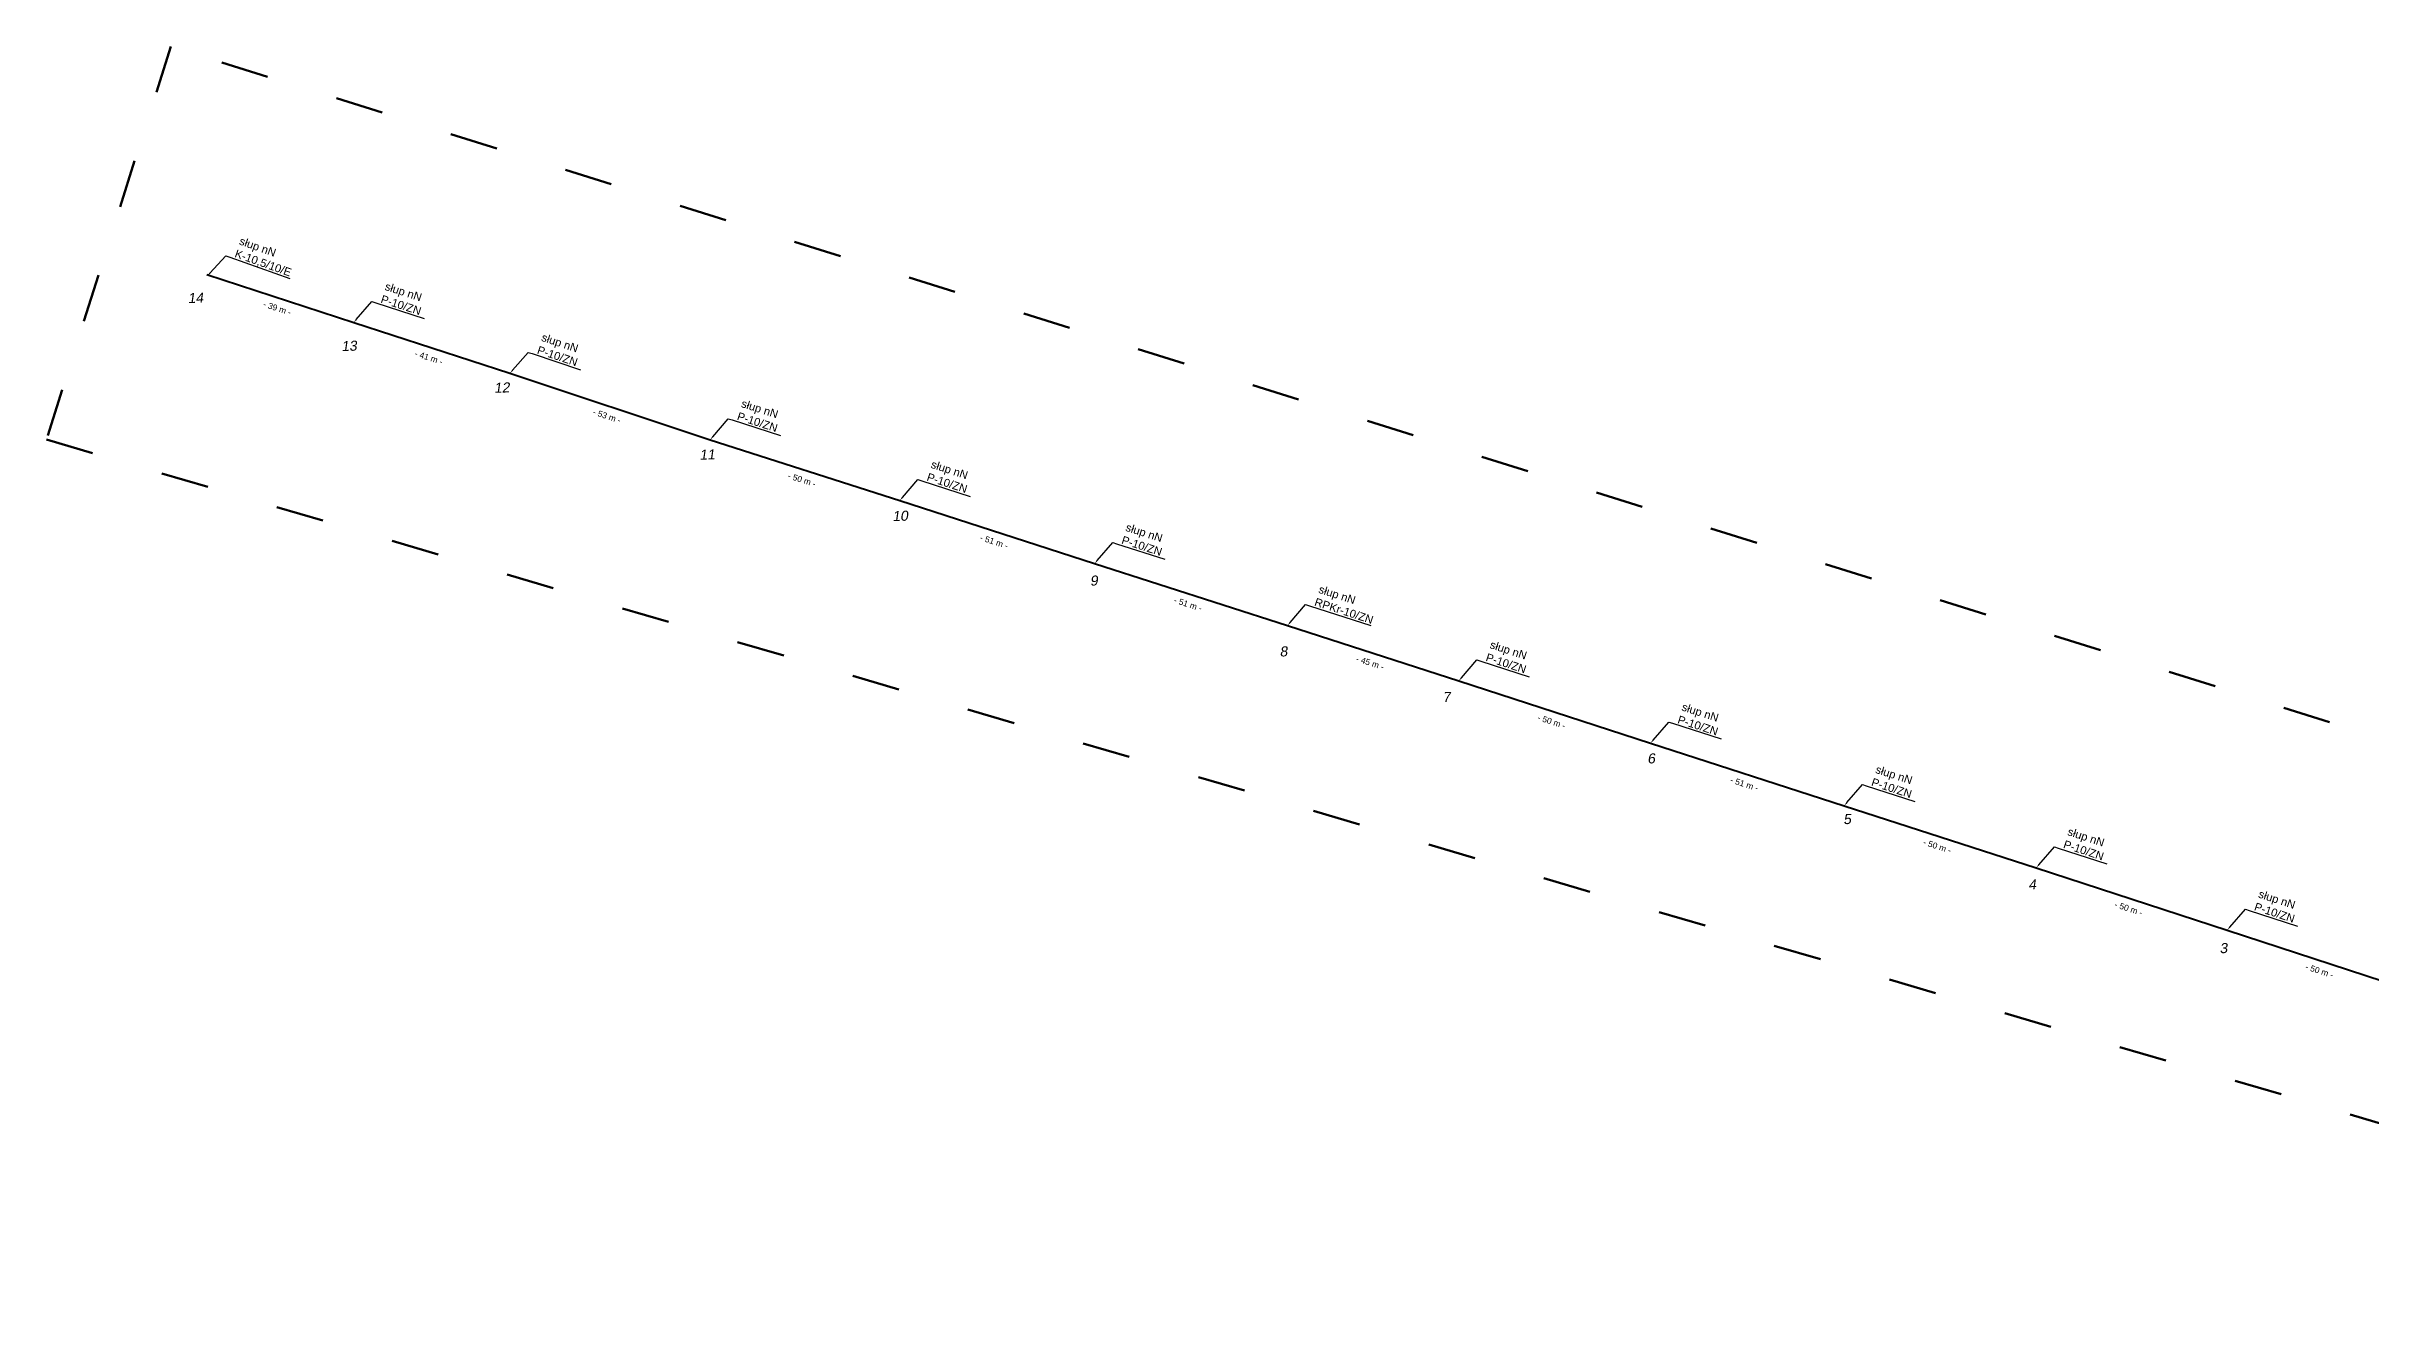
# Model space of a CAD drawing. Header units: metres. Extents: x 7540933 to 7542866, y 5787373 to 5789259.
# Drawn here: x 7541049 to 7541630, y 5787373 to 5787691 of the extents above; entities that cross this region are included whole.
import ezdxf
from ezdxf import colors
from ezdxf.entities.mleader import LeaderData, LeaderLine
from ezdxf.math import Vec2, Vec3

# ---------------------------------------------------------------- set-up
doc = ezdxf.new("R2010")
doc.units = ezdxf.units.M
doc.header["$MEASUREMENT"] = 0
doc.linetypes.add('ACAD_ISO03W100', pattern=[30, 12, -18])
for name, color, linetype, lineweight in [('!TELE', 30, 'Continuous', 40), ('!trafo', 6, 'ACAD_ISO03W100', 50), ('_numery slupow etap 4 cz. 2', 7, 'Continuous', 40)]:
    doc.layers.add(name, color=color, linetype=linetype, lineweight=lineweight)
doc.layers.add('!wymiary', color=7, linetype='Continuous')
doc.layers.add('_MM opisy', color=7, linetype='Continuous')
doc.styles.get("Standard").update_dxf_attribs({"font": 'arial.ttf'})
doc.dimstyles.new('opis linie', dxfattribs={"dimtxt": 1.5, "dimasz": 0.18, "dimexe": 0.18, "dimexo": 0.0625, "dimgap": 2.5, "dimtad": 4, "dimdec": 0, "dimzin": 0, "dimdsep": 46, "dimtxsty": 'Standard', "dimcen": 0.09, "dimse1": 1, "dimse2": 1, "dimsd1": 1, "dimsd2": 1, "dimclrt": 256, "dimadec": 0, "dimazin": 0, "dimtfac": 1, "dimtdec": 0, "dimtofl": 0, "dimtmove": 0, "dimatfit": 3, "dimfxl": 1, "dimtfill": 1, "dimtolj": 1, "dimtzin": 0, "dimarcsym": 0})

# ---------------------------------------------------------------- blocks, each defined once
blk = doc.blocks.new('*D281')
at = {"layer": '!wymiary', "insert": (7541616.86, 5787460.4), "char_height": 1.5, "attachment_point": 5, "rotation": 341.93483, "bg_fill": 3, "box_fill_scale": 1.25, "bg_fill_color": 257, "bg_fill_transparency": 0}
blk.add_mtext('\\A1;- 50 m -', dxfattribs=at)
blk = doc.blocks.new('*D282')
at = {"layer": '!wymiary', "insert": (7541569.17, 5787475.97), "char_height": 1.5, "attachment_point": 5, "rotation": 341.89887, "bg_fill": 3, "box_fill_scale": 1.25, "bg_fill_color": 257, "bg_fill_transparency": 0}
blk.add_mtext('\\A1;- 50 m -', dxfattribs=at)
blk = doc.blocks.new('*D283')
at = {"layer": '!wymiary', "insert": (7541521.33, 5787491.53), "char_height": 1.5, "attachment_point": 5, "rotation": 342.07281, "bg_fill": 3, "box_fill_scale": 1.25, "bg_fill_color": 257, "bg_fill_transparency": 0}
blk.add_mtext('\\A1;- 50 m -', dxfattribs=at)
blk = doc.blocks.new('*D284')
at = {"layer": '!wymiary', "insert": (7541473.13, 5787507.1), "char_height": 1.5, "attachment_point": 5, "rotation": 342.11556, "bg_fill": 3, "box_fill_scale": 1.25, "bg_fill_color": 257, "bg_fill_transparency": 0}
blk.add_mtext('\\A1;- 51 m -', dxfattribs=at)
blk = doc.blocks.new('*D285')
at = {"layer": '!wymiary', "insert": (7541424.94, 5787522.7), "char_height": 1.5, "attachment_point": 5, "rotation": 342.01905, "bg_fill": 3, "box_fill_scale": 1.25, "bg_fill_color": 257, "bg_fill_transparency": 0}
blk.add_mtext('\\A1;- 50 m -', dxfattribs=at)
blk = doc.blocks.new('*D286')
at = {"layer": '!wymiary', "insert": (7541379.57, 5787537.4), "char_height": 1.5, "attachment_point": 5, "rotation": 342.091, "bg_fill": 3, "box_fill_scale": 1.25, "bg_fill_color": 257, "bg_fill_transparency": 0}
blk.add_mtext('\\A1;- 45 m -', dxfattribs=at)
blk = doc.blocks.new('*D287')
at = {"layer": '!wymiary', "insert": (7541334.06, 5787552.05), "char_height": 1.5, "attachment_point": 5, "rotation": 342.19084, "bg_fill": 3, "box_fill_scale": 1.25, "bg_fill_color": 257, "bg_fill_transparency": 0}
blk.add_mtext('\\A1;- 51 m -', dxfattribs=at)
blk = doc.blocks.new('*D288')
at = {"layer": '!wymiary', "insert": (7541285.61, 5787567.68), "char_height": 1.5, "attachment_point": 5, "rotation": 342.06892, "bg_fill": 3, "box_fill_scale": 1.25, "bg_fill_color": 257, "bg_fill_transparency": 0}
blk.add_mtext('\\A1;- 51 m -', dxfattribs=at)
blk = doc.blocks.new('*D289')
at = {"layer": '!wymiary', "insert": (7541237.57, 5787583.15), "char_height": 1.5, "attachment_point": 5, "rotation": 342.23125, "bg_fill": 3, "box_fill_scale": 1.25, "bg_fill_color": 257, "bg_fill_transparency": 0}
blk.add_mtext('\\A1;- 50 m -', dxfattribs=at)
blk = doc.blocks.new('*D290')
at = {"layer": '!wymiary', "insert": (7541188.83, 5787599.06), "char_height": 1.5, "attachment_point": 5, "rotation": 341.61454, "bg_fill": 3, "box_fill_scale": 1.25, "bg_fill_color": 257, "bg_fill_transparency": 0}
blk.add_mtext('\\A1;- 53 m -', dxfattribs=at)
blk = doc.blocks.new('*D291')
at = {"layer": '!wymiary', "insert": (7541144.31, 5787613.72), "char_height": 1.5, "attachment_point": 5, "rotation": 342.02358, "bg_fill": 3, "box_fill_scale": 1.25, "bg_fill_color": 257, "bg_fill_transparency": 0}
blk.add_mtext('\\A1;- 41 m -', dxfattribs=at)
blk = doc.blocks.new('*D292')
at = {"layer": '!wymiary', "insert": (7541106.43, 5787626.03), "char_height": 1.5, "attachment_point": 5, "rotation": 341.92505, "bg_fill": 3, "box_fill_scale": 1.25, "bg_fill_color": 257, "bg_fill_transparency": 0}
blk.add_mtext('\\A1;- 39 m -', dxfattribs=at)

msp = doc.modelspace()

# ---------------------------------------------------------------- linework, layer by layer
at = {"layer": '!TELE', "elevation": 175.02}
msp.add_lwpolyline([(7541088.86, 5787634.42), (7541125.55, 5787622.44), (7541164.61, 5787609.77), (7541214.64, 5787593.14), (7541262.04, 5787577.95), (7541310.72, 5787562.19), (7541358.94, 5787546.71), (7541401.75, 5787532.87), (7541449.69, 5787517.31), (7541498.11, 5787501.68), (7541546.09, 5787486.17), (7541593.81, 5787470.57), (7541641.46, 5787455.02), (7541688.85, 5787439.95), (7541729.19, 5787427.09), (7541766.81, 5787415.08), (7541820.25, 5787430.69)], dxfattribs=at)

# ---------------------------------------------------------------- next in the draw order: leaders
at = {"layer": '_MM opisy'}
ml = msp.add_multileader_mtext('Standard', dxfattribs=at)
ml.set_content('\\pxql;słup nN\\PK-10,5/10/E', color=256)
ml.set_leader_properties()
ml.build(insert=Vec2(0, 0))
ml.multileader.update_dxf_attribs({"has_text_frame": 1, "text_left_attachment_type": 5, "text_right_attachment_type": 5, "dogleg_length": 1, "arrow_head_size": 1})
ctx = ml.context
ctx.base_point, ctx.char_height, ctx.arrow_head_size, ctx.landing_gap_size, ctx.plane_origin, ctx.plane_x_axis, ctx.plane_y_axis = Vec3(7541094.56, 5787638.82), 2, 1, 1, Vec3(7541090.06, 5787632.11), Vec3(0.942064, -0.335432), Vec3(0.335432, 0.942064)
ctx.left_attachment, ctx.right_attachment = 5, 5
notes = []
notes.append((ctx, [(0, (1, 1, 0), (7541093.62, 5787639.15), (0.942064, -0.335432), 1, [(0, [(7541088.92, 5787634.02), (7541093.62, 5787639.15)], 0, [])])]))
ctx.mtext.insert, ctx.mtext.text_direction, ctx.mtext.rotation, ctx.mtext.flow_direction = Vec3(7541097.44, 5787643.91), Vec3(0.942064, -0.335432), 5.941122, 5
ctx.mtext.has_bg_fill, ctx.mtext.bg_color, ctx.mtext.bg_scale_factor, ctx.mtext.bg_transparency, ctx.mtext.use_window_bg_color = 1, -1023410175, 1, 0, 1
ml = msp.add_multileader_mtext('Standard', dxfattribs=at)
ml.set_content('\\pxql;słup nN\\PP-10/ZN', color=256)
ml.set_leader_properties()
ml.build(insert=Vec2(0, 0))
ml.multileader.update_dxf_attribs({"has_text_frame": 1, "text_left_attachment_type": 5, "text_right_attachment_type": 5, "dogleg_length": 1, "arrow_head_size": 1})
ctx = ml.context
ctx.base_point, ctx.char_height, ctx.arrow_head_size, ctx.landing_gap_size, ctx.plane_origin, ctx.plane_x_axis, ctx.plane_y_axis = Vec3(7541131.06, 5787627.39), 2, 1, 1, Vec3(7541126.75, 5787620.56), Vec3(0.951184, -0.308626), Vec3(0.308626, 0.951184)
ctx.left_attachment, ctx.right_attachment = 5, 5
notes.append((ctx, [(0, (1, 1, 0), (7541130.11, 5787627.7), (0.951184, -0.308626), 1, [(0, [(7541125.55, 5787622.44), (7541130.11, 5787627.7)], 0, [])])]))
ctx.mtext.insert, ctx.mtext.text_direction, ctx.mtext.rotation, ctx.mtext.flow_direction = Vec3(7541133.79, 5787632.56), Vec3(0.951184, -0.308626), 5.969438, 5
ctx.mtext.has_bg_fill, ctx.mtext.bg_color, ctx.mtext.bg_scale_factor, ctx.mtext.bg_transparency, ctx.mtext.use_window_bg_color = 1, -1023410175, 1, 0, 1
ml = msp.add_multileader_mtext('Standard', dxfattribs=at)
ml.set_content('\\pxql;słup nN\\PP-10/ZN', color=256)
ml.set_leader_properties()
ml.build(insert=Vec2(0, 0))
ml.multileader.update_dxf_attribs({"has_text_frame": 1, "text_left_attachment_type": 5, "text_right_attachment_type": 5, "dogleg_length": 1, "arrow_head_size": 1})
ctx = ml.context
ctx.base_point, ctx.char_height, ctx.arrow_head_size, ctx.landing_gap_size, ctx.plane_origin, ctx.plane_x_axis, ctx.plane_y_axis = Vec3(7541170.15, 5787614.68), 2, 1, 1, Vec3(7541165.79, 5787607.88), Vec3(0.948956, -0.315408), Vec3(0.315408, 0.948956)
ctx.left_attachment, ctx.right_attachment = 5, 5
notes.append((ctx, [(0, (1, 1, 0), (7541169.2, 5787614.99), (0.948956, -0.315408), 1, [(0, [(7541164.61, 5787609.77), (7541169.2, 5787614.99)], 0, [])])]))
ctx.mtext.insert, ctx.mtext.text_direction, ctx.mtext.rotation, ctx.mtext.flow_direction = Vec3(7541172.92, 5787619.83), Vec3(0.948956, -0.315408), 5.962298, 5
ctx.mtext.has_bg_fill, ctx.mtext.bg_color, ctx.mtext.bg_scale_factor, ctx.mtext.bg_transparency, ctx.mtext.use_window_bg_color = 1, -1023410175, 1, 0, 1
ml = msp.add_multileader_mtext('Standard', dxfattribs=at)
ml.set_content('\\pxql;słup nN\\PP-10/ZN', color=256)
ml.set_leader_properties()
ml.build(insert=Vec2(0, 0))
ml.multileader.update_dxf_attribs({"has_text_frame": 1, "text_left_attachment_type": 5, "text_right_attachment_type": 5, "dogleg_length": 1, "arrow_head_size": 1})
ctx = ml.context
ctx.base_point, ctx.char_height, ctx.arrow_head_size, ctx.landing_gap_size, ctx.plane_origin, ctx.plane_x_axis, ctx.plane_y_axis = Vec3(7541220.13, 5787598.11), 2, 1, 1, Vec3(7541215.84, 5787591.26), Vec3(0.952296, -0.305176), Vec3(0.305176, 0.952296)
ctx.left_attachment, ctx.right_attachment = 5, 5
notes.append((ctx, [(0, (1, 1, 0), (7541219.18, 5787598.41), (0.952296, -0.305176), 1, [(0, [(7541214.64, 5787593.14), (7541219.18, 5787598.41)], 0, [])])]))
ctx.mtext.insert, ctx.mtext.text_direction, ctx.mtext.rotation, ctx.mtext.flow_direction = Vec3(7541222.84, 5787603.29), Vec3(0.952296, -0.305176), 5.973062, 5
ctx.mtext.has_bg_fill, ctx.mtext.bg_color, ctx.mtext.bg_scale_factor, ctx.mtext.bg_transparency, ctx.mtext.use_window_bg_color = 1, -1023410175, 1, 0, 1
ml = msp.add_multileader_mtext('Standard', dxfattribs=at)
ml.set_content('\\pxql;słup nN\\PP-10/ZN', color=256)
ml.set_leader_properties()
ml.build(insert=Vec2(0, 0))
ml.multileader.update_dxf_attribs({"has_text_frame": 1, "text_left_attachment_type": 5, "text_right_attachment_type": 5, "dogleg_length": 1, "arrow_head_size": 1})
ctx = ml.context
ctx.base_point, ctx.char_height, ctx.arrow_head_size, ctx.landing_gap_size, ctx.plane_origin, ctx.plane_x_axis, ctx.plane_y_axis = Vec3(7541267.54, 5787582.9), 2, 1, 1, Vec3(7541263.23, 5787576.07), Vec3(0.951428, -0.307873), Vec3(0.307873, 0.951428)
ctx.left_attachment, ctx.right_attachment = 5, 5
notes.append((ctx, [(0, (1, 1, 0), (7541266.59, 5787583.21), (0.951428, -0.307873), 1, [(0, [(7541262.04, 5787577.95), (7541266.59, 5787583.21)], 0, [])])]))
ctx.mtext.insert, ctx.mtext.text_direction, ctx.mtext.rotation, ctx.mtext.flow_direction = Vec3(7541270.27, 5787588.08), Vec3(0.951428, -0.307873), 5.970229, 5
ctx.mtext.has_bg_fill, ctx.mtext.bg_color, ctx.mtext.bg_scale_factor, ctx.mtext.bg_transparency, ctx.mtext.use_window_bg_color = 1, -1023410175, 1, 0, 1
ml = msp.add_multileader_mtext('Standard', dxfattribs=at)
ml.set_content('\\pxql;słup nN\\PP-10/ZN', color=256)
ml.set_leader_properties()
ml.build(insert=Vec2(0, 0))
ml.multileader.update_dxf_attribs({"has_text_frame": 1, "text_left_attachment_type": 5, "text_right_attachment_type": 5, "dogleg_length": 1, "arrow_head_size": 1})
ctx = ml.context
ctx.base_point, ctx.char_height, ctx.arrow_head_size, ctx.landing_gap_size, ctx.plane_origin, ctx.plane_x_axis, ctx.plane_y_axis = Vec3(7541316.21, 5787567.16), 2, 1, 1, Vec3(7541311.92, 5787560.32), Vec3(0.952081, -0.305847), Vec3(0.305847, 0.952081)
ctx.left_attachment, ctx.right_attachment = 5, 5
notes.append((ctx, [(0, (1, 1, 0), (7541315.26, 5787567.46), (0.952081, -0.305847), 1, [(0, [(7541310.72, 5787562.19), (7541315.26, 5787567.46)], 0, [])])]))
ctx.mtext.insert, ctx.mtext.text_direction, ctx.mtext.rotation, ctx.mtext.flow_direction = Vec3(7541318.93, 5787572.34), Vec3(0.952081, -0.305847), 5.972357, 5
ctx.mtext.has_bg_fill, ctx.mtext.bg_color, ctx.mtext.bg_scale_factor, ctx.mtext.bg_transparency, ctx.mtext.use_window_bg_color = 1, -1023410175, 1, 0, 1
ml = msp.add_multileader_mtext('Standard', dxfattribs=at)
ml.set_content('\\pxql;słup nN\\PRPKr-10/ZN', color=256)
ml.set_leader_properties()
ml.build(insert=Vec2(0, 0))
ml.multileader.update_dxf_attribs({"has_text_frame": 1, "text_left_attachment_type": 5, "text_right_attachment_type": 5, "dogleg_length": 1, "arrow_head_size": 1})
ctx = ml.context
ctx.base_point, ctx.char_height, ctx.arrow_head_size, ctx.landing_gap_size, ctx.plane_origin, ctx.plane_x_axis, ctx.plane_y_axis = Vec3(7541364.44, 5787551.66), 2, 1, 1, Vec3(7541360.13, 5787544.83), Vec3(0.951546, -0.307506), Vec3(0.307506, 0.951546)
ctx.left_attachment, ctx.right_attachment = 5, 5
notes.append((ctx, [(0, (1, 1, 0), (7541363.48, 5787551.97), (0.951546, -0.307506), 1, [(0, [(7541358.94, 5787546.71), (7541363.48, 5787551.97)], 0, [])])]))
ctx.mtext.insert, ctx.mtext.text_direction, ctx.mtext.rotation, ctx.mtext.flow_direction = Vec3(7541367.16, 5787556.84), Vec3(0.951546, -0.307506), 5.970614, 5
ctx.mtext.has_bg_fill, ctx.mtext.bg_color, ctx.mtext.bg_scale_factor, ctx.mtext.bg_transparency, ctx.mtext.use_window_bg_color = 1, -1023410175, 1, 0, 1
ml = msp.add_multileader_mtext('Standard', dxfattribs=at)
ml.set_content('\\pxql;słup nN\\PP-10/ZN', color=256)
ml.set_leader_properties()
ml.build(insert=Vec2(0, 0))
ml.multileader.update_dxf_attribs({"has_text_frame": 1, "text_left_attachment_type": 5, "text_right_attachment_type": 5, "dogleg_length": 1, "arrow_head_size": 1})
ctx = ml.context
ctx.base_point, ctx.char_height, ctx.arrow_head_size, ctx.landing_gap_size, ctx.plane_origin, ctx.plane_x_axis, ctx.plane_y_axis = Vec3(7541407.25, 5787537.82), 2, 1, 1, Vec3(7541402.94, 5787530.99), Vec3(0.951159, -0.308701), Vec3(0.308701, 0.951159)
ctx.left_attachment, ctx.right_attachment = 5, 5
notes.append((ctx, [(0, (1, 1, 0), (7541406.3, 5787538.13), (0.951159, -0.308701), 1, [(0, [(7541401.75, 5787532.87), (7541406.3, 5787538.13)], 0, [])])]))
ctx.mtext.insert, ctx.mtext.text_direction, ctx.mtext.rotation, ctx.mtext.flow_direction = Vec3(7541409.98, 5787543), Vec3(0.951159, -0.308701), 5.969359, 5
ctx.mtext.has_bg_fill, ctx.mtext.bg_color, ctx.mtext.bg_scale_factor, ctx.mtext.bg_transparency, ctx.mtext.use_window_bg_color = 1, -1023410175, 1, 0, 1
ml = msp.add_multileader_mtext('Standard', dxfattribs=at)
ml.set_content('\\pxql;słup nN\\PP-10/ZN', color=256)
ml.set_leader_properties()
ml.build(insert=Vec2(0, 0))
ml.multileader.update_dxf_attribs({"has_text_frame": 1, "text_left_attachment_type": 5, "text_right_attachment_type": 5, "dogleg_length": 1, "arrow_head_size": 1})
ctx = ml.context
ctx.base_point, ctx.char_height, ctx.arrow_head_size, ctx.landing_gap_size, ctx.plane_origin, ctx.plane_x_axis, ctx.plane_y_axis = Vec3(7541455.19, 5787522.27), 2, 1, 1, Vec3(7541450.89, 5787515.43), Vec3(0.951678, -0.307098), Vec3(0.307098, 0.951678)
ctx.left_attachment, ctx.right_attachment = 5, 5
notes.append((ctx, [(0, (1, 1, 0), (7541454.24, 5787522.58), (0.951678, -0.307098), 1, [(0, [(7541449.69, 5787517.31), (7541454.24, 5787522.58)], 0, [])])]))
ctx.mtext.insert, ctx.mtext.text_direction, ctx.mtext.rotation, ctx.mtext.flow_direction = Vec3(7541457.91, 5787527.45), Vec3(0.951678, -0.307098), 5.971043, 5
ctx.mtext.has_bg_fill, ctx.mtext.bg_color, ctx.mtext.bg_scale_factor, ctx.mtext.bg_transparency, ctx.mtext.use_window_bg_color = 1, -1023410175, 1, 0, 1
ml = msp.add_multileader_mtext('Standard', dxfattribs=at)
ml.set_content('\\pxql;słup nN\\PP-10/ZN', color=256)
ml.set_leader_properties()
ml.build(insert=Vec2(0, 0))
ml.multileader.update_dxf_attribs({"has_text_frame": 1, "text_left_attachment_type": 5, "text_right_attachment_type": 5, "dogleg_length": 1, "arrow_head_size": 1})
ctx = ml.context
ctx.base_point, ctx.char_height, ctx.arrow_head_size, ctx.landing_gap_size, ctx.plane_origin, ctx.plane_x_axis, ctx.plane_y_axis = Vec3(7541503.62, 5787506.64), 2, 1, 1, Vec3(7541499.31, 5787499.81), Vec3(0.951448, -0.307808), Vec3(0.307808, 0.951448)
ctx.left_attachment, ctx.right_attachment = 5, 5
notes.append((ctx, [(0, (1, 1, 0), (7541502.66, 5787506.95), (0.951448, -0.307808), 1, [(0, [(7541498.11, 5787501.68), (7541502.66, 5787506.95)], 0, [])])]))
ctx.mtext.insert, ctx.mtext.text_direction, ctx.mtext.rotation, ctx.mtext.flow_direction = Vec3(7541506.34, 5787511.82), Vec3(0.951448, -0.307808), 5.970297, 5
ctx.mtext.has_bg_fill, ctx.mtext.bg_color, ctx.mtext.bg_scale_factor, ctx.mtext.bg_transparency, ctx.mtext.use_window_bg_color = 1, -1023410175, 1, 0, 1
ml = msp.add_multileader_mtext('Standard', dxfattribs=at)
ml.set_content('\\pxql;słup nN\\PP-10/ZN', color=256)
ml.set_leader_properties()
ml.build(insert=Vec2(0, 0))
ml.multileader.update_dxf_attribs({"has_text_frame": 1, "text_left_attachment_type": 5, "text_right_attachment_type": 5, "dogleg_length": 1, "arrow_head_size": 1})
ctx = ml.context
ctx.base_point, ctx.char_height, ctx.arrow_head_size, ctx.landing_gap_size, ctx.plane_origin, ctx.plane_x_axis, ctx.plane_y_axis = Vec3(7541551.6, 5787491.1), 2, 1, 1, Vec3(7541547.28, 5787484.28), Vec3(0.95051, -0.310695), Vec3(0.310695, 0.95051)
ctx.left_attachment, ctx.right_attachment = 5, 5
notes.append((ctx, [(0, (1, 1, 0), (7541550.65, 5787491.41), (0.95051, -0.310695), 1, [(0, [(7541546.09, 5787486.17), (7541550.65, 5787491.41)], 0, [])])]))
ctx.mtext.insert, ctx.mtext.text_direction, ctx.mtext.rotation, ctx.mtext.flow_direction = Vec3(7541554.35, 5787496.27), Vec3(0.95051, -0.310695), 5.967261, 5
ctx.mtext.has_bg_fill, ctx.mtext.bg_color, ctx.mtext.bg_scale_factor, ctx.mtext.bg_transparency, ctx.mtext.use_window_bg_color = 1, -1023410175, 1, 0, 1
ml = msp.add_multileader_mtext('Standard', dxfattribs=at)
ml.set_content('\\pxql;słup nN\\PP-10/ZN', color=256)
ml.set_leader_properties()
ml.build(insert=Vec2(0, 0))
ml.multileader.update_dxf_attribs({"has_text_frame": 1, "text_left_attachment_type": 5, "text_right_attachment_type": 5, "dogleg_length": 1, "arrow_head_size": 1})
ctx = ml.context
ctx.base_point, ctx.char_height, ctx.arrow_head_size, ctx.landing_gap_size, ctx.plane_origin, ctx.plane_x_axis, ctx.plane_y_axis = Vec3(7541599.32, 5787475.51), 2, 1, 1, Vec3(7541595, 5787468.68), Vec3(0.950704, -0.310099), Vec3(0.310099, 0.950704)
ctx.left_attachment, ctx.right_attachment = 5, 5
notes.append((ctx, [(0, (1, 1, 0), (7541598.37, 5787475.82), (0.950704, -0.310099), 1, [(0, [(7541593.81, 5787470.57), (7541598.37, 5787475.82)], 0, [])])]))
ctx.mtext.insert, ctx.mtext.text_direction, ctx.mtext.rotation, ctx.mtext.flow_direction = Vec3(7541602.06, 5787480.68), Vec3(0.950704, -0.310099), 5.967889, 5
ctx.mtext.has_bg_fill, ctx.mtext.bg_color, ctx.mtext.bg_scale_factor, ctx.mtext.bg_transparency, ctx.mtext.use_window_bg_color = 1, -1023410175, 1, 0, 1
for ctx, leaders in notes:
    for number, flags, end, landing, length, lines in leaders:
        leader = LeaderData()
        leader.index, (leader.has_last_leader_line, leader.has_dogleg_vector, leader.attachment_direction) = number, flags
        leader.last_leader_point, leader.dogleg_vector, leader.dogleg_length = Vec3(end), Vec3(landing), length
        for number, points, colour, breaks in lines:
            line = LeaderLine()
            line.index, line.vertices, line.color, line.breaks = number, Vec3.list(points), colors.encode_raw_color(colour), breaks
            leader.lines.append(line)
        ctx.leaders.append(leader)

# ---------------------------------------------------------------- next in the draw order: linework, layer by layer
at = {"layer": '!trafo', "color": 3}
msp.add_lwpolyline([(7541870.25, 5787462.38), (7541705.29, 5787495.71), (7541079.85, 5787691.46), (7541048.77, 5787593.18), (7541799.44, 5787373.23), (7541872.75, 5787402.39)], dxfattribs=at)

# ---------------------------------------------------------------- next in the draw order: dimensions: what is measured, and where the dimension line sits
at = {"layer": '!wymiary'}
dim = msp.add_aligned_dim(p1=(7541641.46, 5787455.02), p2=(7541593.81, 5787470.57), distance=-0.75, dimstyle='opis linie', override={"dimpost": '- <> m -'}, dxfattribs=at)
dim.commit()
dim.dimension.update_dxf_attribs({"geometry": '*D281', "text_midpoint": (7541616.86, 5787460.4)})

# ---------------------------------------------------------------- next in the draw order: texts
at = {"layer": '_numery slupow etap 4 cz. 2', "oblique": 10}
msp.add_text('3', height=2.5, rotation=1.70567, dxfattribs=at).set_placement((7541591.94, 5787464.79))

# ---------------------------------------------------------------- next in the draw order: dimensions: what is measured, and where the dimension line sits
at = {"layer": '!wymiary'}
dim = msp.add_aligned_dim(p1=(7541593.81, 5787470.57), p2=(7541546.09, 5787486.17), distance=-0.75, dimstyle='opis linie', override={"dimpost": '- <> m -'}, dxfattribs=at)
dim.commit()
dim.dimension.update_dxf_attribs({"geometry": '*D282', "text_midpoint": (7541569.17, 5787475.97)})

# ---------------------------------------------------------------- next in the draw order: dimensions: what is measured, and where the dimension line sits
dim = msp.add_aligned_dim(p1=(7541546.09, 5787486.17), p2=(7541498.11, 5787501.68), distance=-0.75, dimstyle='opis linie', override={"dimpost": '- <> m -'}, dxfattribs=at)
dim.commit()
dim.dimension.update_dxf_attribs({"geometry": '*D283', "text_midpoint": (7541521.33, 5787491.53)})

# ---------------------------------------------------------------- next in the draw order: texts
at = {"layer": '_numery slupow etap 4 cz. 2', "oblique": 10}
msp.add_text('4', height=2.5, rotation=1.70567, dxfattribs=at).set_placement((7541544.13, 5787480.72))

# ---------------------------------------------------------------- next in the draw order: dimensions: what is measured, and where the dimension line sits
at = {"layer": '!wymiary'}
dim = msp.add_aligned_dim(p1=(7541498.11, 5787501.68), p2=(7541449.69, 5787517.31), distance=-0.75, dimstyle='opis linie', override={"dimpost": '- <> m -'}, dxfattribs=at)
dim.commit()
dim.dimension.update_dxf_attribs({"geometry": '*D284', "text_midpoint": (7541473.13, 5787507.1)})

# ---------------------------------------------------------------- next in the draw order: texts
at = {"layer": '_numery slupow etap 4 cz. 2', "oblique": 10}
msp.add_text('5', height=2.5, rotation=1.70567, dxfattribs=at).set_placement((7541497.89, 5787497.05))

# ---------------------------------------------------------------- next in the draw order: dimensions: what is measured, and where the dimension line sits
at = {"layer": '!wymiary'}
dim = msp.add_aligned_dim(p1=(7541449.69, 5787517.31), p2=(7541401.75, 5787532.87), distance=-0.75, dimstyle='opis linie', override={"dimpost": '- <> m -'}, dxfattribs=at)
dim.commit()
dim.dimension.update_dxf_attribs({"geometry": '*D285', "text_midpoint": (7541424.94, 5787522.7)})

# ---------------------------------------------------------------- next in the draw order: texts
at = {"layer": '_numery slupow etap 4 cz. 2', "oblique": 10}
msp.add_text('6', height=2.5, rotation=1.70567, dxfattribs=at).set_placement((7541448.9, 5787512.21))

# ---------------------------------------------------------------- next in the draw order: dimensions: what is measured, and where the dimension line sits
at = {"layer": '!wymiary'}
dim = msp.add_aligned_dim(p1=(7541401.75, 5787532.87), p2=(7541358.94, 5787546.71), distance=-0.75, dimstyle='opis linie', override={"dimpost": '- <> m -'}, dxfattribs=at)
dim.commit()
dim.dimension.update_dxf_attribs({"geometry": '*D286', "text_midpoint": (7541379.57, 5787537.4)})

# ---------------------------------------------------------------- next in the draw order: texts
at = {"layer": '_numery slupow etap 4 cz. 2', "oblique": 10}
for s, p in [('8', (7541357.01, 5787538.96)), ('7', (7541397.74, 5787527.55))]:
    msp.add_text(s, height=2.5, rotation=1.70567, dxfattribs=at).set_placement(p)

# ---------------------------------------------------------------- next in the draw order: dimensions: what is measured, and where the dimension line sits
at = {"layer": '!wymiary'}
dim = msp.add_aligned_dim(p1=(7541358.94, 5787546.71), p2=(7541310.72, 5787562.19), distance=-0.75, dimstyle='opis linie', override={"dimpost": '- <> m -'}, dxfattribs=at)
dim.commit()
dim.dimension.update_dxf_attribs({"geometry": '*D287', "text_midpoint": (7541334.06, 5787552.05)})

# ---------------------------------------------------------------- next in the draw order: texts
at = {"layer": '_numery slupow etap 4 cz. 2', "oblique": 10}
msp.add_text('9', height=2.5, rotation=1.70567, dxfattribs=at).set_placement((7541309.6, 5787556.67))

# ---------------------------------------------------------------- next in the draw order: dimensions: what is measured, and where the dimension line sits
at = {"layer": '!wymiary'}
dim = msp.add_aligned_dim(p1=(7541310.72, 5787562.19), p2=(7541262.04, 5787577.95), distance=-0.75, dimstyle='opis linie', override={"dimpost": '- <> m -'}, dxfattribs=at)
dim.commit()
dim.dimension.update_dxf_attribs({"geometry": '*D288', "text_midpoint": (7541285.61, 5787567.68)})

# ---------------------------------------------------------------- next in the draw order: dimensions: what is measured, and where the dimension line sits
dim = msp.add_aligned_dim(p1=(7541262.04, 5787577.95), p2=(7541214.64, 5787593.14), distance=-0.75, dimstyle='opis linie', override={"dimpost": '- <> m -'}, dxfattribs=at)
dim.commit()
dim.dimension.update_dxf_attribs({"geometry": '*D289', "text_midpoint": (7541237.57, 5787583.15)})

# ---------------------------------------------------------------- next in the draw order: texts
at = {"layer": '_numery slupow etap 4 cz. 2', "oblique": 10}
msp.add_text('10', height=2.5, rotation=1.70567, dxfattribs=at).set_placement((7541260.21, 5787572.81))

# ---------------------------------------------------------------- next in the draw order: dimensions: what is measured, and where the dimension line sits
at = {"layer": '!wymiary'}
dim = msp.add_aligned_dim(p1=(7541214.64, 5787593.14), p2=(7541164.61, 5787609.77), distance=-0.75, dimstyle='opis linie', override={"dimpost": '- <> m -'}, dxfattribs=at)
dim.commit()
dim.dimension.update_dxf_attribs({"geometry": '*D290', "text_midpoint": (7541188.83, 5787599.06)})

# ---------------------------------------------------------------- next in the draw order: texts
at = {"layer": '_numery slupow etap 4 cz. 2', "oblique": 10}
msp.add_text('11', height=2.5, rotation=1.70567, dxfattribs=at).set_placement((7541212, 5787588.15))

# ---------------------------------------------------------------- next in the draw order: dimensions: what is measured, and where the dimension line sits
at = {"layer": '!wymiary'}
dim = msp.add_aligned_dim(p1=(7541164.61, 5787609.77), p2=(7541125.55, 5787622.44), distance=-0.75, dimstyle='opis linie', override={"dimpost": '- <> m -'}, dxfattribs=at)
dim.commit()
dim.dimension.update_dxf_attribs({"geometry": '*D291', "text_midpoint": (7541144.31, 5787613.72)})

# ---------------------------------------------------------------- next in the draw order: texts
at = {"layer": '_numery slupow etap 4 cz. 2', "oblique": 10}
for s, p in [('13', (7541122.48, 5787615.31)), ('12', (7541160.65, 5787604.88))]:
    msp.add_text(s, height=2.5, rotation=1.70567, dxfattribs=at).set_placement(p)

# ---------------------------------------------------------------- next in the draw order: dimensions: what is measured, and where the dimension line sits
at = {"layer": '!wymiary'}
dim = msp.add_aligned_dim(p1=(7541125.55, 5787622.44), p2=(7541088.86, 5787634.42), distance=-0.75, dimstyle='opis linie', override={"dimpost": '- <> m -'}, dxfattribs=at)
dim.commit()
dim.dimension.update_dxf_attribs({"geometry": '*D292', "text_midpoint": (7541106.43, 5787626.03)})

# ---------------------------------------------------------------- next in the draw order: texts
at = {"layer": '_numery slupow etap 4 cz. 2', "oblique": 10}
msp.add_text('14', height=2.5, rotation=1.70567, dxfattribs=at).set_placement((7541084.11, 5787627.31))

doc.saveas('drawing.dxf')
